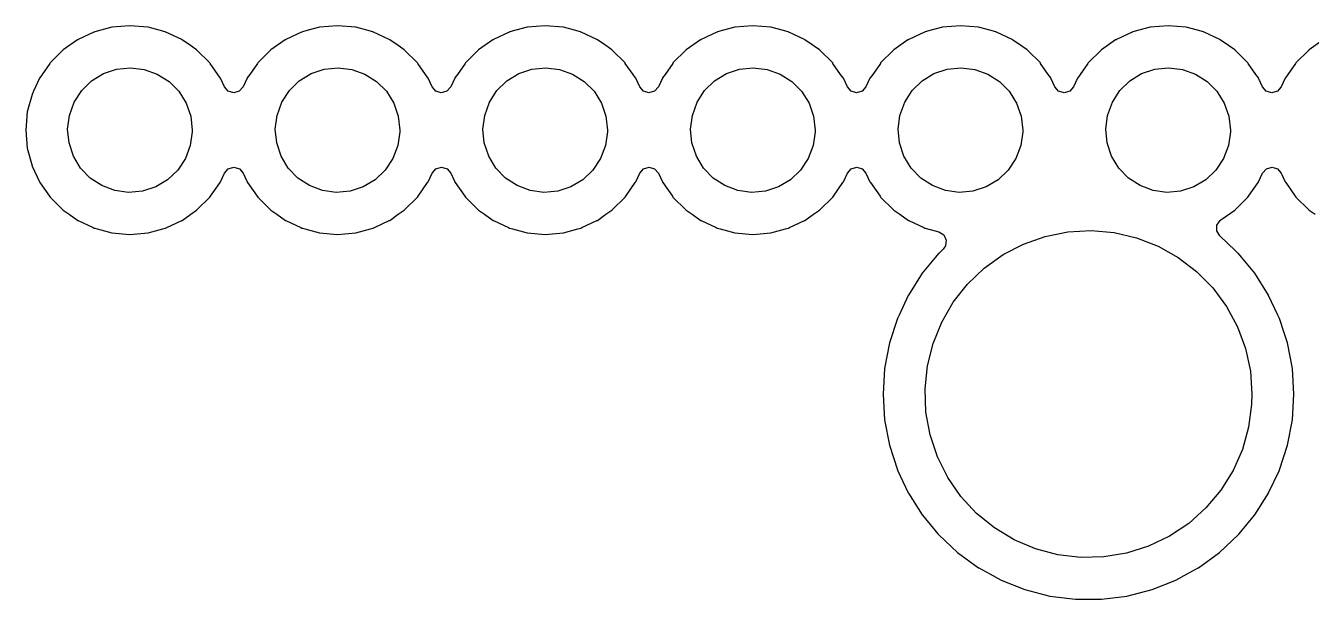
# Model space of a CAD drawing. Extents: x 84 to 209, y -139 to -58.
# Drawn here: x 167.25 to 182.98, y -89.51 to -82.5 of the extents above; entities that cross this region are included whole.
import ezdxf

# ---------------------------------------------------------------- set-up
doc = ezdxf.new("R2010")
doc.units = 0
doc.layers.add('BLACK', color=7, linetype='CONTINUOUS')

msp = doc.modelspace()

# ---------------------------------------------------------------- linework, layer by layer
at = {"layer": 'BLACK', "linetype": 'CONTINUOUS'}
for p, q in [((168.166, -82.5515), (168.093, -82.5711)), ((168.303, -82.515), (168.166, -82.5515)), ((168.524, -82.4956), (168.303, -82.515)), ((168.746, -82.515), (168.524, -82.4956)), ((168.882, -82.5515), (168.746, -82.515)), ((168.955, -82.5711), (168.882, -82.5515)), ((170.706, -82.5515), (170.633, -82.5711)), ((170.843, -82.515), (170.706, -82.5515)), ((171.064, -82.4956), (170.843, -82.515)), ((171.286, -82.515), (171.064, -82.4956)), ((171.422, -82.5515), (171.286, -82.515)), ((171.495, -82.5711), (171.422, -82.5515)), ((173.246, -82.5515), (173.173, -82.5711)), ((173.383, -82.515), (173.246, -82.5515)), ((173.604, -82.4956), (173.383, -82.515)), ((173.826, -82.515), (173.604, -82.4956)), ((173.962, -82.5515), (173.826, -82.515)), ((174.035, -82.5711), (173.962, -82.5515)), ((175.786, -82.5515), (175.713, -82.5711)), ((175.923, -82.515), (175.786, -82.5515)), ((176.144, -82.4956), (175.923, -82.515)), ((176.366, -82.515), (176.144, -82.4956)), ((176.502, -82.5515), (176.366, -82.515)), ((176.575, -82.5711), (176.502, -82.5515)), ((178.326, -82.5515), (178.253, -82.5711)), ((178.463, -82.515), (178.326, -82.5515)), ((178.684, -82.4956), (178.463, -82.515)), ((178.906, -82.515), (178.684, -82.4956)), ((179.042, -82.5515), (178.906, -82.515)), ((179.115, -82.5711), (179.042, -82.5515)), ((180.866, -82.5515), (180.793, -82.5711)), ((181.003, -82.515), (180.866, -82.5515)), ((181.224, -82.4956), (181.003, -82.515)), ((181.446, -82.515), (181.224, -82.4956)), ((181.582, -82.5515), (181.446, -82.515)), ((181.655, -82.5711), (181.582, -82.5515)), ((167.882, -82.6696), (167.709, -82.7908)), ((167.887, -82.6665), (167.882, -82.6696)), ((167.882, -82.6696), (167.882, -82.6696)), ((167.892, -82.6641), (167.887, -82.6665)), ((168.083, -82.5748), (167.892, -82.6641)), ((167.892, -82.6641), (167.892, -82.6641)), ((168.088, -82.5725), (168.083, -82.5748)), ((168.083, -82.5748), (168.083, -82.5748)), ((168.093, -82.5711), (168.088, -82.5725)), ((168.093, -82.5711), (168.093, -82.5711)), ((168.96, -82.5725), (168.955, -82.5711)), ((168.955, -82.5711), (168.955, -82.5711)), ((168.965, -82.5748), (168.96, -82.5725)), ((169.157, -82.6641), (168.965, -82.5748)), ((168.965, -82.5748), (168.965, -82.5748)), ((169.162, -82.6665), (169.157, -82.6641)), ((169.157, -82.6641), (169.157, -82.6641)), ((169.264, -82.7378), (169.162, -82.6665)), ((170.422, -82.6696), (170.249, -82.7908)), ((170.427, -82.6665), (170.422, -82.6696)), ((170.422, -82.6696), (170.422, -82.6696)), ((170.432, -82.6641), (170.427, -82.6665)), ((170.623, -82.5748), (170.432, -82.6641)), ((170.432, -82.6641), (170.432, -82.6641)), ((170.628, -82.5725), (170.623, -82.5748)), ((170.623, -82.5748), (170.623, -82.5748)), ((170.633, -82.5711), (170.628, -82.5725)), ((170.633, -82.5711), (170.633, -82.5711)), ((171.5, -82.5725), (171.495, -82.5711)), ((171.495, -82.5711), (171.495, -82.5711)), ((171.505, -82.5748), (171.5, -82.5725)), ((171.697, -82.6641), (171.505, -82.5748)), ((171.505, -82.5748), (171.505, -82.5748)), ((171.702, -82.6665), (171.697, -82.6641)), ((171.697, -82.6641), (171.697, -82.6641)), ((171.804, -82.7378), (171.702, -82.6665)), ((172.962, -82.6696), (172.789, -82.7908)), ((172.967, -82.6665), (172.962, -82.6696)), ((172.962, -82.6696), (172.962, -82.6696)), ((172.972, -82.6641), (172.967, -82.6665)), ((173.163, -82.5748), (172.972, -82.6641)), ((172.972, -82.6641), (172.972, -82.6641)), ((173.168, -82.5725), (173.163, -82.5748)), ((173.163, -82.5748), (173.163, -82.5748)), ((173.173, -82.5711), (173.168, -82.5725)), ((173.173, -82.5711), (173.173, -82.5711)), ((174.04, -82.5725), (174.035, -82.5711)), ((174.035, -82.5711), (174.035, -82.5711)), ((174.045, -82.5748), (174.04, -82.5725)), ((174.237, -82.6641), (174.045, -82.5748)), ((174.045, -82.5748), (174.045, -82.5748)), ((174.242, -82.6665), (174.237, -82.6641)), ((174.237, -82.6641), (174.237, -82.6641)), ((174.344, -82.7378), (174.242, -82.6665)), ((175.502, -82.6696), (175.329, -82.7908)), ((175.507, -82.6665), (175.502, -82.6696)), ((175.502, -82.6696), (175.502, -82.6696)), ((175.512, -82.6641), (175.507, -82.6665)), ((175.703, -82.5748), (175.512, -82.6641)), ((175.512, -82.6641), (175.512, -82.6641)), ((175.708, -82.5725), (175.703, -82.5748)), ((175.703, -82.5748), (175.703, -82.5748)), ((175.713, -82.5711), (175.708, -82.5725)), ((175.713, -82.5711), (175.713, -82.5711)), ((176.58, -82.5725), (176.575, -82.5711)), ((176.575, -82.5711), (176.575, -82.5711)), ((176.585, -82.5748), (176.58, -82.5725)), ((176.777, -82.6641), (176.585, -82.5748)), ((176.585, -82.5748), (176.585, -82.5748)), ((176.782, -82.6665), (176.777, -82.6641)), ((176.777, -82.6641), (176.777, -82.6641)), ((176.884, -82.7378), (176.782, -82.6665)), ((178.042, -82.6696), (177.869, -82.7908)), ((178.047, -82.6665), (178.042, -82.6696)), ((178.042, -82.6696), (178.042, -82.6696)), ((178.052, -82.6641), (178.047, -82.6665)), ((178.243, -82.5748), (178.052, -82.6641)), ((178.052, -82.6641), (178.052, -82.6641)), ((178.248, -82.5725), (178.243, -82.5748)), ((178.243, -82.5748), (178.243, -82.5748)), ((178.253, -82.5711), (178.248, -82.5725)), ((178.253, -82.5711), (178.253, -82.5711)), ((179.12, -82.5725), (179.115, -82.5711)), ((179.115, -82.5711), (179.115, -82.5711)), ((179.125, -82.5748), (179.12, -82.5725)), ((179.317, -82.6641), (179.125, -82.5748)), ((179.125, -82.5748), (179.125, -82.5748)), ((179.322, -82.6665), (179.317, -82.6641)), ((179.317, -82.6641), (179.317, -82.6641)), ((179.424, -82.7378), (179.322, -82.6665)), ((180.582, -82.6696), (180.409, -82.7908)), ((180.587, -82.6665), (180.582, -82.6696)), ((180.582, -82.6696), (180.582, -82.6696)), ((180.592, -82.6641), (180.587, -82.6665)), ((180.783, -82.5748), (180.592, -82.6641)), ((180.592, -82.6641), (180.592, -82.6641)), ((180.788, -82.5725), (180.783, -82.5748)), ((180.783, -82.5748), (180.783, -82.5748)), ((180.793, -82.5711), (180.788, -82.5725)), ((180.793, -82.5711), (180.793, -82.5711)), ((181.66, -82.5725), (181.655, -82.5711)), ((181.655, -82.5711), (181.655, -82.5711)), ((181.665, -82.5748), (181.66, -82.5725)), ((181.857, -82.6641), (181.665, -82.5748)), ((181.665, -82.5748), (181.665, -82.5748)), ((181.862, -82.6665), (181.857, -82.6641)), ((181.857, -82.6641), (181.857, -82.6641)), ((181.964, -82.7378), (181.862, -82.6665)), ((183.122, -82.6696), (182.949, -82.7908)), ((167.704, -82.794), (167.547, -82.9512)), ((167.709, -82.7908), (167.704, -82.794)), ((167.709, -82.7908), (167.709, -82.7908)), ((169.34, -82.7908), (169.264, -82.7378)), ((169.344, -82.794), (169.34, -82.7908)), ((169.34, -82.7908), (169.34, -82.7908)), ((169.501, -82.9512), (169.344, -82.794)), ((170.244, -82.794), (170.087, -82.9512)), ((170.249, -82.7908), (170.244, -82.794)), ((170.249, -82.7908), (170.249, -82.7908)), ((171.88, -82.7908), (171.804, -82.7378)), ((171.884, -82.794), (171.88, -82.7908)), ((171.88, -82.7908), (171.88, -82.7908)), ((172.041, -82.9512), (171.884, -82.794)), ((172.784, -82.794), (172.627, -82.9512)), ((172.789, -82.7908), (172.784, -82.794)), ((172.789, -82.7908), (172.789, -82.7908)), ((174.42, -82.7908), (174.344, -82.7378)), ((174.424, -82.794), (174.42, -82.7908)), ((174.42, -82.7908), (174.42, -82.7908)), ((174.581, -82.9512), (174.424, -82.794)), ((175.324, -82.794), (175.167, -82.9512)), ((175.329, -82.7908), (175.324, -82.794)), ((175.329, -82.7908), (175.329, -82.7908)), ((176.96, -82.7908), (176.884, -82.7378)), ((176.964, -82.794), (176.96, -82.7908)), ((176.96, -82.7908), (176.96, -82.7908)), ((177.121, -82.9512), (176.964, -82.794)), ((177.864, -82.794), (177.707, -82.9512)), ((177.869, -82.7908), (177.864, -82.794)), ((177.869, -82.7908), (177.869, -82.7908)), ((179.5, -82.7908), (179.424, -82.7378)), ((179.504, -82.794), (179.5, -82.7908)), ((179.5, -82.7908), (179.5, -82.7908)), ((179.661, -82.9512), (179.504, -82.794)), ((180.404, -82.794), (180.247, -82.9512)), ((180.409, -82.7908), (180.404, -82.794)), ((180.409, -82.7908), (180.409, -82.7908)), ((182.04, -82.7908), (181.964, -82.7378)), ((182.044, -82.794), (182.04, -82.7908)), ((182.04, -82.7908), (182.04, -82.7908)), ((182.201, -82.9512), (182.044, -82.794)), ((182.944, -82.794), (182.787, -82.9512)), ((182.949, -82.7908), (182.944, -82.794)), ((182.949, -82.7908), (182.949, -82.7908)), ((167.544, -82.9557), (167.45, -83.0901)), ((167.547, -82.9512), (167.544, -82.9557)), ((167.544, -82.9557), (167.544, -82.9557)), ((168.2, -83.0815), (168.361, -83.0267)), ((168.361, -83.0267), (168.53, -83.009)), ((168.53, -83.009), (168.698, -83.0291)), ((168.698, -83.0291), (168.858, -83.0861)), ((169.504, -82.9557), (169.501, -82.9512)), ((169.598, -83.0901), (169.504, -82.9557)), ((169.504, -82.9557), (169.504, -82.9557)), ((170.084, -82.9557), (169.99, -83.0901)), ((170.087, -82.9512), (170.084, -82.9557)), ((170.084, -82.9557), (170.084, -82.9557)), ((170.74, -83.0815), (170.901, -83.0267)), ((170.901, -83.0267), (171.07, -83.009)), ((171.07, -83.009), (171.238, -83.0291)), ((171.238, -83.0291), (171.398, -83.0861)), ((172.044, -82.9557), (172.041, -82.9512)), ((172.138, -83.0901), (172.044, -82.9557)), ((172.044, -82.9557), (172.044, -82.9557)), ((172.624, -82.9557), (172.53, -83.0901)), ((172.627, -82.9512), (172.624, -82.9557)), ((172.624, -82.9557), (172.624, -82.9557)), ((173.28, -83.0815), (173.441, -83.0267)), ((173.441, -83.0267), (173.61, -83.009)), ((173.61, -83.009), (173.778, -83.0291)), ((173.778, -83.0291), (173.938, -83.0861)), ((174.584, -82.9557), (174.581, -82.9512)), ((174.678, -83.0901), (174.584, -82.9557)), ((174.584, -82.9557), (174.584, -82.9557)), ((175.164, -82.9557), (175.07, -83.0901)), ((175.167, -82.9512), (175.164, -82.9557)), ((175.164, -82.9557), (175.164, -82.9557)), ((175.82, -83.0815), (175.981, -83.0267)), ((175.981, -83.0267), (176.15, -83.009)), ((176.15, -83.009), (176.318, -83.0291)), ((176.318, -83.0291), (176.478, -83.0861)), ((177.124, -82.9557), (177.121, -82.9512)), ((177.218, -83.0901), (177.124, -82.9557)), ((177.124, -82.9557), (177.124, -82.9557)), ((177.704, -82.9557), (177.61, -83.0901)), ((177.707, -82.9512), (177.704, -82.9557)), ((177.704, -82.9557), (177.704, -82.9557)), ((178.36, -83.0815), (178.521, -83.0267)), ((178.521, -83.0267), (178.69, -83.009)), ((178.69, -83.009), (178.858, -83.0291)), ((178.858, -83.0291), (179.018, -83.0861)), ((179.664, -82.9557), (179.661, -82.9512)), ((179.758, -83.0901), (179.664, -82.9557)), ((179.664, -82.9557), (179.664, -82.9557)), ((180.244, -82.9557), (180.15, -83.0901)), ((180.247, -82.9512), (180.244, -82.9557)), ((180.244, -82.9557), (180.244, -82.9557)), ((180.9, -83.0815), (181.061, -83.0267)), ((181.061, -83.0267), (181.23, -83.009)), ((181.23, -83.009), (181.398, -83.0291)), ((181.398, -83.0291), (181.558, -83.0861)), ((182.204, -82.9557), (182.201, -82.9512)), ((182.298, -83.0901), (182.204, -82.9557)), ((182.204, -82.9557), (182.204, -82.9557)), ((182.784, -82.9557), (182.69, -83.0901)), ((182.787, -82.9512), (182.784, -82.9557)), ((182.784, -82.9557), (182.784, -82.9557)), ((167.417, -83.1383), (167.344, -83.2955)), ((167.42, -83.1333), (167.417, -83.1383)), ((167.417, -83.1383), (167.417, -83.1383)), ((167.45, -83.0901), (167.42, -83.1333)), ((167.934, -83.2893), (168.055, -83.1705)), ((168.055, -83.1705), (168.2, -83.0815)), ((168.858, -83.0861), (169.002, -83.1771)), ((169.002, -83.1771), (169.121, -83.2976)), ((169.629, -83.1333), (169.598, -83.0901)), ((169.631, -83.1383), (169.629, -83.1333)), ((169.68, -83.2433), (169.631, -83.1383)), ((169.631, -83.1383), (169.631, -83.1383)), ((169.957, -83.1383), (169.908, -83.2433)), ((169.96, -83.1333), (169.957, -83.1383)), ((169.957, -83.1383), (169.957, -83.1383)), ((169.99, -83.0901), (169.96, -83.1333)), ((170.474, -83.2893), (170.595, -83.1705)), ((170.595, -83.1705), (170.74, -83.0815)), ((171.398, -83.0861), (171.542, -83.1771)), ((171.542, -83.1771), (171.661, -83.2976)), ((172.169, -83.1333), (172.138, -83.0901)), ((172.171, -83.1383), (172.169, -83.1333)), ((172.22, -83.2433), (172.171, -83.1383)), ((172.171, -83.1383), (172.171, -83.1383)), ((172.497, -83.1383), (172.448, -83.2433)), ((172.5, -83.1333), (172.497, -83.1383)), ((172.497, -83.1383), (172.497, -83.1383)), ((172.53, -83.0901), (172.5, -83.1333)), ((173.014, -83.2893), (173.135, -83.1705)), ((173.135, -83.1705), (173.28, -83.0815)), ((173.938, -83.0861), (174.082, -83.1771)), ((174.082, -83.1771), (174.201, -83.2976)), ((174.709, -83.1333), (174.678, -83.0901)), ((174.711, -83.1383), (174.709, -83.1333)), ((174.76, -83.2433), (174.711, -83.1383)), ((174.711, -83.1383), (174.711, -83.1383)), ((175.037, -83.1383), (174.988, -83.2433)), ((175.04, -83.1333), (175.037, -83.1383)), ((175.037, -83.1383), (175.037, -83.1383)), ((175.07, -83.0901), (175.04, -83.1333)), ((175.554, -83.2893), (175.675, -83.1705)), ((175.675, -83.1705), (175.82, -83.0815)), ((176.478, -83.0861), (176.622, -83.1771)), ((176.622, -83.1771), (176.741, -83.2976)), ((177.249, -83.1333), (177.218, -83.0901)), ((177.251, -83.1383), (177.249, -83.1333)), ((177.3, -83.2433), (177.251, -83.1383)), ((177.251, -83.1383), (177.251, -83.1383)), ((177.577, -83.1383), (177.528, -83.2433)), ((177.58, -83.1333), (177.577, -83.1383)), ((177.577, -83.1383), (177.577, -83.1383)), ((177.61, -83.0901), (177.58, -83.1333)), ((178.094, -83.2893), (178.215, -83.1705)), ((178.215, -83.1705), (178.36, -83.0815)), ((179.018, -83.0861), (179.162, -83.1771)), ((179.162, -83.1771), (179.281, -83.2976)), ((179.789, -83.1333), (179.758, -83.0901)), ((179.791, -83.1383), (179.789, -83.1333)), ((179.84, -83.2433), (179.791, -83.1383)), ((179.791, -83.1383), (179.791, -83.1383)), ((180.117, -83.1383), (180.068, -83.2433)), ((180.12, -83.1333), (180.117, -83.1383)), ((180.117, -83.1383), (180.117, -83.1383)), ((180.15, -83.0901), (180.12, -83.1333)), ((180.634, -83.2893), (180.755, -83.1705)), ((180.755, -83.1705), (180.9, -83.0815)), ((181.558, -83.0861), (181.702, -83.1771)), ((181.702, -83.1771), (181.821, -83.2976)), ((182.329, -83.1333), (182.298, -83.0901)), ((182.331, -83.1383), (182.329, -83.1333)), ((182.38, -83.2433), (182.331, -83.1383)), ((182.331, -83.1383), (182.331, -83.1383)), ((182.657, -83.1383), (182.608, -83.2433)), ((182.66, -83.1333), (182.657, -83.1383)), ((182.657, -83.1383), (182.657, -83.1383)), ((182.69, -83.0901), (182.66, -83.1333)), ((167.326, -83.3348), (167.268, -83.5495)), ((167.344, -83.2955), (167.326, -83.3348)), ((167.842, -83.4321), (167.934, -83.2893)), ((169.121, -83.2976), (169.211, -83.4417)), ((169.725, -83.2955), (169.68, -83.2433)), ((169.793, -83.3161), (169.725, -83.2955)), ((169.862, -83.2966), (169.793, -83.3161)), ((169.908, -83.2433), (169.862, -83.2966)), ((170.382, -83.4321), (170.474, -83.2893)), ((171.661, -83.2976), (171.751, -83.4417)), ((172.265, -83.2955), (172.22, -83.2433)), ((172.333, -83.3161), (172.265, -83.2955)), ((172.402, -83.2966), (172.333, -83.3161)), ((172.448, -83.2433), (172.402, -83.2966)), ((172.922, -83.4321), (173.014, -83.2893)), ((174.201, -83.2976), (174.291, -83.4417)), ((174.805, -83.2955), (174.76, -83.2433)), ((174.873, -83.3161), (174.805, -83.2955)), ((174.942, -83.2966), (174.873, -83.3161)), ((174.988, -83.2433), (174.942, -83.2966)), ((175.462, -83.4321), (175.554, -83.2893)), ((176.741, -83.2976), (176.831, -83.4417)), ((177.345, -83.2955), (177.3, -83.2433)), ((177.413, -83.3161), (177.345, -83.2955)), ((177.482, -83.2966), (177.413, -83.3161)), ((177.528, -83.2433), (177.482, -83.2966)), ((178.002, -83.4321), (178.094, -83.2893)), ((179.281, -83.2976), (179.371, -83.4417)), ((179.885, -83.2955), (179.84, -83.2433)), ((179.953, -83.3161), (179.885, -83.2955)), ((180.022, -83.2966), (179.953, -83.3161)), ((180.068, -83.2433), (180.022, -83.2966)), ((180.542, -83.4321), (180.634, -83.2893)), ((181.821, -83.2976), (181.911, -83.4417)), ((182.425, -83.2955), (182.38, -83.2433)), ((182.493, -83.3161), (182.425, -83.2955)), ((182.562, -83.2966), (182.493, -83.3161)), ((182.608, -83.2433), (182.562, -83.2966)), ((167.784, -83.5918), (167.842, -83.4321)), ((169.211, -83.4417), (169.267, -83.6021)), ((170.324, -83.5918), (170.382, -83.4321)), ((171.751, -83.4417), (171.807, -83.6021)), ((172.864, -83.5918), (172.922, -83.4321)), ((174.291, -83.4417), (174.347, -83.6021)), ((175.404, -83.5918), (175.462, -83.4321)), ((176.831, -83.4417), (176.887, -83.6021)), ((177.944, -83.5918), (178.002, -83.4321)), ((179.371, -83.4417), (179.427, -83.6021)), ((180.484, -83.5918), (180.542, -83.4321)), ((181.911, -83.4417), (181.967, -83.6021)), ((167.268, -83.5495), (167.249, -83.7709)), ((167.762, -83.7603), (167.784, -83.5918)), ((169.267, -83.6021), (169.286, -83.7709)), ((170.302, -83.7603), (170.324, -83.5918)), ((171.807, -83.6021), (171.826, -83.7709)), ((172.842, -83.7603), (172.864, -83.5918)), ((174.347, -83.6021), (174.366, -83.7709)), ((175.382, -83.7603), (175.404, -83.5918)), ((176.887, -83.6021), (176.906, -83.7709)), ((177.922, -83.7603), (177.944, -83.5918)), ((179.427, -83.6021), (179.446, -83.7709)), ((180.462, -83.7603), (180.484, -83.5918)), ((181.967, -83.6021), (181.986, -83.7709)), ((167.249, -83.7709), (167.268, -83.9924)), ((167.779, -83.9294), (167.762, -83.7603)), ((169.286, -83.7922), (169.262, -83.9604)), ((169.286, -83.7709), (169.286, -83.7922)), ((170.319, -83.9294), (170.302, -83.7603)), ((171.826, -83.7922), (171.802, -83.9604)), ((171.826, -83.7709), (171.826, -83.7922)), ((172.859, -83.9294), (172.842, -83.7603)), ((174.366, -83.7922), (174.342, -83.9604)), ((174.366, -83.7709), (174.366, -83.7922)), ((175.399, -83.9294), (175.382, -83.7603)), ((176.906, -83.7922), (176.882, -83.9604)), ((176.906, -83.7709), (176.906, -83.7922)), ((177.939, -83.9294), (177.922, -83.7603)), ((179.446, -83.7922), (179.422, -83.9604)), ((179.446, -83.7709), (179.446, -83.7922)), ((180.479, -83.9294), (180.462, -83.7603)), ((181.986, -83.7922), (181.962, -83.9604)), ((181.986, -83.7709), (181.986, -83.7922)), ((167.833, -84.0906), (167.779, -83.9294)), ((169.262, -83.9604), (169.202, -84.1193)), ((170.373, -84.0906), (170.319, -83.9294)), ((171.802, -83.9604), (171.742, -84.1193)), ((172.913, -84.0906), (172.859, -83.9294)), ((174.342, -83.9604), (174.282, -84.1193)), ((175.453, -84.0906), (175.399, -83.9294)), ((176.882, -83.9604), (176.822, -84.1193)), ((177.993, -84.0906), (177.939, -83.9294)), ((179.422, -83.9604), (179.362, -84.1193)), ((180.533, -84.0906), (180.479, -83.9294)), ((181.962, -83.9604), (181.902, -84.1193)), ((167.268, -83.9924), (167.326, -84.2071)), ((167.921, -84.2359), (167.833, -84.0906)), ((169.202, -84.1193), (169.108, -84.2608)), ((170.461, -84.2359), (170.373, -84.0906)), ((171.742, -84.1193), (171.648, -84.2608)), ((173.001, -84.2359), (172.913, -84.0906)), ((174.282, -84.1193), (174.188, -84.2608)), ((175.541, -84.2359), (175.453, -84.0906)), ((176.822, -84.1193), (176.728, -84.2608)), ((178.081, -84.2359), (177.993, -84.0906)), ((179.362, -84.1193), (179.268, -84.2608)), ((180.621, -84.2359), (180.533, -84.0906)), ((181.902, -84.1193), (181.808, -84.2608)), ((167.326, -84.2071), (167.328, -84.2121)), ((167.328, -84.2121), (167.328, -84.2121)), ((167.328, -84.2121), (167.417, -84.4036)), ((168.039, -84.3581), (167.921, -84.2359)), ((169.108, -84.2608), (168.985, -84.3779)), ((169.68, -84.2986), (169.727, -84.2453)), ((169.727, -84.2453), (169.795, -84.2258)), ((169.795, -84.2258), (169.863, -84.2464)), ((169.863, -84.2464), (169.908, -84.2986)), ((170.579, -84.3581), (170.461, -84.2359)), ((171.648, -84.2608), (171.525, -84.3779)), ((172.22, -84.2986), (172.267, -84.2453)), ((172.267, -84.2453), (172.335, -84.2258)), ((172.335, -84.2258), (172.403, -84.2464)), ((172.403, -84.2464), (172.448, -84.2986)), ((173.119, -84.3581), (173.001, -84.2359)), ((174.188, -84.2608), (174.065, -84.3779)), ((174.76, -84.2986), (174.807, -84.2453)), ((174.807, -84.2453), (174.875, -84.2258)), ((174.875, -84.2258), (174.943, -84.2464)), ((174.943, -84.2464), (174.988, -84.2986)), ((175.659, -84.3581), (175.541, -84.2359)), ((176.728, -84.2608), (176.605, -84.3779)), ((177.3, -84.2986), (177.347, -84.2453)), ((177.347, -84.2453), (177.415, -84.2258)), ((177.415, -84.2258), (177.483, -84.2464)), ((177.483, -84.2464), (177.528, -84.2986)), ((178.199, -84.3581), (178.081, -84.2359)), ((179.268, -84.2608), (179.145, -84.3779)), ((180.739, -84.3581), (180.621, -84.2359)), ((181.808, -84.2608), (181.685, -84.3779)), ((182.38, -84.2986), (182.427, -84.2453)), ((182.427, -84.2453), (182.495, -84.2258)), ((182.495, -84.2258), (182.563, -84.2464)), ((182.563, -84.2464), (182.608, -84.2986)), ((167.417, -84.4036), (167.417, -84.4036)), ((167.417, -84.4036), (167.42, -84.4086)), ((167.42, -84.4086), (167.423, -84.4131)), ((167.423, -84.4131), (167.423, -84.4131)), ((167.423, -84.4131), (167.54, -84.5801)), ((168.181, -84.4511), (168.039, -84.3581)), ((168.34, -84.5103), (168.181, -84.4511)), ((168.985, -84.3779), (168.839, -84.4649)), ((169.509, -84.5801), (169.626, -84.4131)), ((169.626, -84.4131), (169.629, -84.4086)), ((169.626, -84.4131), (169.626, -84.4131)), ((169.629, -84.4086), (169.631, -84.4036)), ((169.631, -84.4036), (169.68, -84.2986)), ((169.631, -84.4036), (169.631, -84.4036)), ((169.908, -84.2986), (169.957, -84.4036)), ((169.957, -84.4036), (169.957, -84.4036)), ((169.957, -84.4036), (169.96, -84.4086)), ((169.96, -84.4086), (169.963, -84.4131)), ((169.963, -84.4131), (169.963, -84.4131)), ((169.963, -84.4131), (170.08, -84.5801)), ((170.721, -84.4511), (170.579, -84.3581)), ((170.88, -84.5103), (170.721, -84.4511)), ((171.525, -84.3779), (171.379, -84.4649)), ((172.049, -84.5801), (172.166, -84.4131)), ((172.166, -84.4131), (172.169, -84.4086)), ((172.166, -84.4131), (172.166, -84.4131)), ((172.169, -84.4086), (172.171, -84.4036)), ((172.171, -84.4036), (172.22, -84.2986)), ((172.171, -84.4036), (172.171, -84.4036)), ((172.448, -84.2986), (172.497, -84.4036)), ((172.497, -84.4036), (172.497, -84.4036)), ((172.497, -84.4036), (172.5, -84.4086)), ((172.5, -84.4086), (172.503, -84.4131)), ((172.503, -84.4131), (172.503, -84.4131)), ((172.503, -84.4131), (172.62, -84.5801)), ((173.261, -84.4511), (173.119, -84.3581)), ((173.42, -84.5103), (173.261, -84.4511)), ((174.065, -84.3779), (173.919, -84.4649)), ((174.589, -84.5801), (174.706, -84.4131)), ((174.706, -84.4131), (174.709, -84.4086)), ((174.706, -84.4131), (174.706, -84.4131)), ((174.709, -84.4086), (174.711, -84.4036)), ((174.711, -84.4036), (174.76, -84.2986)), ((174.711, -84.4036), (174.711, -84.4036)), ((174.988, -84.2986), (175.037, -84.4036)), ((175.037, -84.4036), (175.037, -84.4036)), ((175.037, -84.4036), (175.04, -84.4086)), ((175.04, -84.4086), (175.043, -84.4131)), ((175.043, -84.4131), (175.043, -84.4131)), ((175.043, -84.4131), (175.16, -84.5801)), ((175.801, -84.4511), (175.659, -84.3581)), ((175.96, -84.5103), (175.801, -84.4511)), ((176.605, -84.3779), (176.459, -84.4649)), ((177.129, -84.5801), (177.246, -84.4131)), ((177.246, -84.4131), (177.249, -84.4086)), ((177.246, -84.4131), (177.246, -84.4131)), ((177.249, -84.4086), (177.251, -84.4036)), ((177.251, -84.4036), (177.3, -84.2986)), ((177.251, -84.4036), (177.251, -84.4036)), ((177.528, -84.2986), (177.577, -84.4036)), ((177.577, -84.4036), (177.577, -84.4036)), ((177.577, -84.4036), (177.58, -84.4086)), ((177.58, -84.4086), (177.583, -84.4131)), ((177.583, -84.4131), (177.583, -84.4131)), ((177.583, -84.4131), (177.7, -84.5801)), ((178.341, -84.4511), (178.199, -84.3581)), ((178.5, -84.5103), (178.341, -84.4511)), ((179.145, -84.3779), (178.999, -84.4649)), ((180.881, -84.4511), (180.739, -84.3581)), ((181.04, -84.5103), (180.881, -84.4511)), ((181.685, -84.3779), (181.539, -84.4649)), ((182.209, -84.5801), (182.326, -84.4131)), ((182.326, -84.4131), (182.329, -84.4086)), ((182.326, -84.4131), (182.326, -84.4131)), ((182.329, -84.4086), (182.331, -84.4036)), ((182.331, -84.4036), (182.38, -84.2986)), ((182.331, -84.4036), (182.331, -84.4036)), ((182.608, -84.2986), (182.657, -84.4036)), ((182.657, -84.4036), (182.657, -84.4036)), ((182.657, -84.4036), (182.66, -84.4086)), ((182.66, -84.4086), (182.663, -84.4131)), ((182.663, -84.4131), (182.663, -84.4131)), ((182.663, -84.4131), (182.78, -84.5801)), ((167.54, -84.5801), (167.547, -84.5907)), ((167.547, -84.5907), (167.704, -84.7479)), ((168.508, -84.5328), (168.34, -84.5103)), ((168.677, -84.5174), (168.508, -84.5328)), ((168.839, -84.4649), (168.677, -84.5174)), ((169.344, -84.7479), (169.501, -84.5907)), ((169.501, -84.5907), (169.509, -84.5801)), ((170.08, -84.5801), (170.087, -84.5907)), ((170.087, -84.5907), (170.244, -84.7479)), ((171.048, -84.5328), (170.88, -84.5103)), ((171.217, -84.5174), (171.048, -84.5328)), ((171.379, -84.4649), (171.217, -84.5174)), ((171.884, -84.7479), (172.041, -84.5907)), ((172.041, -84.5907), (172.049, -84.5801)), ((172.62, -84.5801), (172.627, -84.5907)), ((172.627, -84.5907), (172.784, -84.7479)), ((173.588, -84.5328), (173.42, -84.5103)), ((173.757, -84.5174), (173.588, -84.5328)), ((173.919, -84.4649), (173.757, -84.5174)), ((174.424, -84.7479), (174.581, -84.5907)), ((174.581, -84.5907), (174.589, -84.5801)), ((175.16, -84.5801), (175.167, -84.5907)), ((175.167, -84.5907), (175.324, -84.7479)), ((176.128, -84.5328), (175.96, -84.5103)), ((176.297, -84.5174), (176.128, -84.5328)), ((176.459, -84.4649), (176.297, -84.5174)), ((176.964, -84.7479), (177.121, -84.5907)), ((177.121, -84.5907), (177.129, -84.5801)), ((177.7, -84.5801), (177.707, -84.5907)), ((177.707, -84.5907), (177.864, -84.7479)), ((178.668, -84.5328), (178.5, -84.5103)), ((178.837, -84.5174), (178.668, -84.5328)), ((178.999, -84.4649), (178.837, -84.5174)), ((181.208, -84.5328), (181.04, -84.5103)), ((181.377, -84.5174), (181.208, -84.5328)), ((181.539, -84.4649), (181.377, -84.5174)), ((182.044, -84.7479), (182.201, -84.5907)), ((182.201, -84.5907), (182.209, -84.5801)), ((182.78, -84.5801), (182.787, -84.5907)), ((182.787, -84.5907), (182.944, -84.7479)), ((167.704, -84.7479), (167.709, -84.7511)), ((167.709, -84.7511), (167.709, -84.7511)), ((167.709, -84.7511), (167.781, -84.8015)), ((169.267, -84.8015), (169.34, -84.7511)), ((169.34, -84.7511), (169.344, -84.7479)), ((169.34, -84.7511), (169.34, -84.7511)), ((170.244, -84.7479), (170.249, -84.7511)), ((170.249, -84.7511), (170.249, -84.7511)), ((170.249, -84.7511), (170.321, -84.8015)), ((171.807, -84.8015), (171.88, -84.7511)), ((171.88, -84.7511), (171.884, -84.7479)), ((171.88, -84.7511), (171.88, -84.7511)), ((172.784, -84.7479), (172.789, -84.7511)), ((172.789, -84.7511), (172.789, -84.7511)), ((172.789, -84.7511), (172.861, -84.8015)), ((174.347, -84.8015), (174.42, -84.7511)), ((174.42, -84.7511), (174.424, -84.7479)), ((174.42, -84.7511), (174.42, -84.7511)), ((175.324, -84.7479), (175.329, -84.7511)), ((175.329, -84.7511), (175.329, -84.7511)), ((175.329, -84.7511), (175.401, -84.8015)), ((176.887, -84.8015), (176.96, -84.7511)), ((176.96, -84.7511), (176.964, -84.7479)), ((176.96, -84.7511), (176.96, -84.7511)), ((177.864, -84.7479), (177.869, -84.7511)), ((177.869, -84.7511), (177.869, -84.7511)), ((177.869, -84.7511), (177.941, -84.8015)), ((181.869, -84.8707), (182.04, -84.7511)), ((182.04, -84.7511), (182.044, -84.7479)), ((182.04, -84.7511), (182.04, -84.7511)), ((182.944, -84.7479), (182.949, -84.7511)), ((182.949, -84.7511), (182.949, -84.7511)), ((182.949, -84.7511), (183.021, -84.8015)), ((167.781, -84.8015), (167.887, -84.8754)), ((167.887, -84.8754), (167.892, -84.8778)), ((167.892, -84.8778), (167.892, -84.8778)), ((167.892, -84.8778), (168.075, -84.9631)), ((168.974, -84.9631), (169.157, -84.8778)), ((169.157, -84.8778), (169.162, -84.8754)), ((169.157, -84.8778), (169.157, -84.8778)), ((169.162, -84.8754), (169.267, -84.8015)), ((170.321, -84.8015), (170.427, -84.8754)), ((170.427, -84.8754), (170.432, -84.8778)), ((170.432, -84.8778), (170.432, -84.8778)), ((170.432, -84.8778), (170.615, -84.9631)), ((171.514, -84.9631), (171.697, -84.8778)), ((171.697, -84.8778), (171.702, -84.8754)), ((171.697, -84.8778), (171.697, -84.8778)), ((171.702, -84.8754), (171.807, -84.8015)), ((172.861, -84.8015), (172.967, -84.8754)), ((172.967, -84.8754), (172.972, -84.8778)), ((172.972, -84.8778), (172.972, -84.8778)), ((172.972, -84.8778), (173.155, -84.9631)), ((174.054, -84.9631), (174.237, -84.8778)), ((174.237, -84.8778), (174.242, -84.8754)), ((174.237, -84.8778), (174.237, -84.8778)), ((174.242, -84.8754), (174.347, -84.8015)), ((175.401, -84.8015), (175.507, -84.8754)), ((175.507, -84.8754), (175.512, -84.8778)), ((175.512, -84.8778), (175.512, -84.8778)), ((175.512, -84.8778), (175.695, -84.9631)), ((176.594, -84.9631), (176.777, -84.8778)), ((176.777, -84.8778), (176.782, -84.8754)), ((176.777, -84.8778), (176.777, -84.8778)), ((176.782, -84.8754), (176.887, -84.8015)), ((177.941, -84.8015), (178.047, -84.8754)), ((178.047, -84.8754), (178.052, -84.8778)), ((178.052, -84.8778), (178.052, -84.8778)), ((178.052, -84.8778), (178.235, -84.9631)), ((181.822, -84.9336), (181.862, -84.8755)), ((181.862, -84.8755), (181.869, -84.8707)), ((168.075, -84.9631), (168.088, -84.9694)), ((168.088, -84.9694), (168.093, -84.9708)), ((168.093, -84.9708), (168.093, -84.9708)), ((168.093, -84.9708), (168.124, -84.979)), ((168.124, -84.979), (168.303, -85.0269)), ((168.303, -85.0269), (168.524, -85.0463)), ((168.524, -85.0463), (168.746, -85.0269)), ((168.746, -85.0269), (168.925, -84.979)), ((168.925, -84.979), (168.955, -84.9708)), ((168.955, -84.9708), (168.96, -84.9694)), ((168.955, -84.9708), (168.955, -84.9708)), ((168.96, -84.9694), (168.974, -84.9631)), ((170.615, -84.9631), (170.628, -84.9694)), ((170.628, -84.9694), (170.633, -84.9708)), ((170.633, -84.9708), (170.633, -84.9708)), ((170.633, -84.9708), (170.664, -84.979)), ((170.664, -84.979), (170.843, -85.0269)), ((170.843, -85.0269), (171.064, -85.0463)), ((171.064, -85.0463), (171.286, -85.0269)), ((171.286, -85.0269), (171.465, -84.979)), ((171.465, -84.979), (171.495, -84.9708)), ((171.495, -84.9708), (171.5, -84.9694)), ((171.495, -84.9708), (171.495, -84.9708)), ((171.5, -84.9694), (171.514, -84.9631)), ((173.155, -84.9631), (173.168, -84.9694)), ((173.168, -84.9694), (173.173, -84.9708)), ((173.173, -84.9708), (173.173, -84.9708)), ((173.173, -84.9708), (173.204, -84.979)), ((173.204, -84.979), (173.383, -85.0269)), ((173.383, -85.0269), (173.604, -85.0463)), ((173.604, -85.0463), (173.826, -85.0269)), ((173.826, -85.0269), (174.005, -84.979)), ((174.005, -84.979), (174.035, -84.9708)), ((174.035, -84.9708), (174.04, -84.9694)), ((174.035, -84.9708), (174.035, -84.9708)), ((174.04, -84.9694), (174.054, -84.9631)), ((175.695, -84.9631), (175.708, -84.9694)), ((175.708, -84.9694), (175.713, -84.9708)), ((175.713, -84.9708), (175.713, -84.9708)), ((175.713, -84.9708), (175.744, -84.979)), ((175.744, -84.979), (175.923, -85.0269)), ((175.923, -85.0269), (176.144, -85.0463)), ((176.144, -85.0463), (176.366, -85.0269)), ((176.366, -85.0269), (176.545, -84.979)), ((176.545, -84.979), (176.575, -84.9708)), ((176.575, -84.9708), (176.58, -84.9694)), ((176.575, -84.9708), (176.575, -84.9708)), ((176.58, -84.9694), (176.594, -84.9631)), ((178.235, -84.9631), (178.248, -84.9694)), ((178.248, -84.9694), (178.253, -84.9708)), ((178.253, -84.9708), (178.418, -85.015)), ((178.418, -85.015), (178.479, -85.052)), ((178.479, -85.052), (178.51, -85.1158)), ((179.456, -85.1645), (179.722, -85.0709)), ((179.722, -85.0709), (179.999, -85.0158)), ((179.999, -85.0158), (180.281, -85.0002)), ((180.281, -85.0002), (180.563, -85.0246)), ((180.563, -85.0246), (180.838, -85.0884)), ((181.819, -85.0045), (181.822, -84.9336)), ((181.855, -85.0658), (181.819, -85.0045)), ((182.05, -85.2491), (181.855, -85.0658)), ((178.472, -85.2286), (178.418, -85.2794)), ((178.501, -85.1863), (178.472, -85.2286)), ((178.51, -85.1158), (178.501, -85.1863)), ((179.205, -85.2947), (179.456, -85.1645)), ((180.838, -85.0884), (181.102, -85.1903)), ((181.102, -85.1903), (181.348, -85.3284)), ((178.379, -85.3258), (178.217, -85.5226)), ((178.415, -85.2825), (178.379, -85.3258)), ((178.418, -85.2794), (178.415, -85.2825)), ((178.415, -85.2825), (178.415, -85.2825)), ((178.975, -85.459), (179.205, -85.2947)), ((181.348, -85.3284), (181.573, -85.4998)), ((182.082, -85.2794), (182.05, -85.2491)), ((182.085, -85.2825), (182.082, -85.2794)), ((182.121, -85.3258), (182.085, -85.2825)), ((182.085, -85.2825), (182.085, -85.2825)), ((182.283, -85.5226), (182.121, -85.3258)), ((178.217, -85.5226), (178.047, -85.7891)), ((178.771, -85.654), (178.975, -85.459)), ((181.573, -85.4998), (181.771, -85.7011)), ((182.453, -85.7891), (182.283, -85.5226)), ((178.596, -85.8758), (178.771, -85.654)), ((181.771, -85.7011), (181.939, -85.9283)), ((178.046, -85.7927), (177.932, -86.0343)), ((178.047, -85.7891), (178.046, -85.7927)), ((178.046, -85.7927), (178.046, -85.7927)), ((182.454, -85.7927), (182.453, -85.7891)), ((182.568, -86.0343), (182.454, -85.7927)), ((182.454, -85.7927), (182.454, -85.7927)), ((178.454, -86.1201), (178.596, -85.8758)), ((181.939, -85.9283), (182.073, -86.177)), ((177.913, -86.0747), (177.816, -86.3749)), ((177.932, -86.0343), (177.913, -86.0747)), ((178.348, -86.382), (178.454, -86.1201)), ((182.073, -86.177), (182.171, -86.442)), ((182.587, -86.0747), (182.568, -86.0343)), ((182.644, -86.25), (182.587, -86.0747)), ((182.684, -86.3749), (182.644, -86.25)), ((177.816, -86.3749), (177.756, -86.685)), ((178.28, -86.6561), (178.348, -86.382)), ((182.171, -86.442), (182.23, -86.7182)), ((182.744, -86.685), (182.684, -86.3749)), ((177.756, -86.685), (177.737, -87)), ((178.251, -86.9372), (178.28, -86.6561)), ((182.23, -86.7182), (182.25, -87)), ((182.763, -87), (182.744, -86.685)), ((178.262, -87.2195), (178.251, -86.9372)), ((177.737, -87), (177.756, -87.315)), ((182.25, -87), (182.246, -87.1256)), ((182.744, -87.315), (182.763, -87)), ((178.313, -87.4974), (178.262, -87.2195)), ((182.246, -87.1256), (182.208, -87.4056)), ((177.756, -87.315), (177.816, -87.6251)), ((182.208, -87.4056), (182.132, -87.6775)), ((182.684, -87.6251), (182.744, -87.315)), ((178.402, -87.7654), (178.313, -87.4974)), ((177.816, -87.6251), (177.913, -87.9253)), ((182.132, -87.6775), (182.018, -87.9359)), ((182.587, -87.9253), (182.684, -87.6251)), ((178.529, -88.0181), (178.402, -87.7654)), ((177.913, -87.9253), (177.915, -87.9289)), ((177.915, -87.9289), (177.915, -87.9289)), ((177.915, -87.9289), (178.046, -88.2073)), ((178.689, -88.2505), (178.529, -88.0181)), ((182.018, -87.9359), (181.868, -88.1756)), ((182.454, -88.2073), (182.585, -87.9289)), ((182.585, -87.9289), (182.587, -87.9253)), ((182.585, -87.9289), (182.585, -87.9289)), ((178.046, -88.2073), (178.046, -88.2073)), ((178.046, -88.2073), (178.047, -88.2109)), ((178.047, -88.2109), (178.217, -88.4774)), ((181.868, -88.1756), (181.686, -88.3918)), ((182.283, -88.4774), (182.453, -88.2109)), ((182.453, -88.2109), (182.454, -88.2073)), ((182.454, -88.2073), (182.454, -88.2073)), ((178.881, -88.4579), (178.689, -88.2505)), ((178.217, -88.4774), (178.219, -88.4804)), ((178.219, -88.4804), (178.408, -88.7085)), ((179.1, -88.6363), (178.881, -88.4579)), ((181.686, -88.3918), (181.476, -88.5803)), ((182.092, -88.7085), (182.281, -88.4804)), ((182.281, -88.4804), (182.283, -88.4774)), ((179.342, -88.782), (179.1, -88.6363)), ((181.476, -88.5803), (181.241, -88.7373)), ((178.408, -88.7085), (178.418, -88.7206)), ((178.418, -88.7206), (178.648, -88.9367)), ((179.602, -88.8922), (179.342, -88.782)), ((181.241, -88.7373), (180.986, -88.8596)), ((181.852, -88.9367), (182.082, -88.7206)), ((182.082, -88.7206), (182.092, -88.7085)), ((178.648, -88.9367), (178.903, -89.1222)), ((179.875, -88.9646), (179.602, -88.8922)), ((180.156, -88.9978), (179.875, -88.9646)), ((180.438, -88.9911), (180.156, -88.9978)), ((180.717, -88.9447), (180.438, -88.9911)), ((180.986, -88.8596), (180.717, -88.9447)), ((181.597, -89.1222), (181.852, -88.9367)), ((178.903, -89.1222), (178.907, -89.1241)), ((178.907, -89.1241), (178.907, -89.1241)), ((178.907, -89.1241), (179.044, -89.1994)), ((181.456, -89.1994), (181.593, -89.1241)), ((181.593, -89.1241), (181.597, -89.1222)), ((181.593, -89.1241), (181.593, -89.1241)), ((179.044, -89.1994), (179.18, -89.2742)), ((179.18, -89.2742), (179.183, -89.2757)), ((179.183, -89.2757), (179.183, -89.2757)), ((179.183, -89.2757), (179.47, -89.389)), ((181.03, -89.389), (181.317, -89.2757)), ((181.317, -89.2757), (181.32, -89.2742)), ((181.317, -89.2757), (181.317, -89.2757)), ((181.32, -89.2742), (181.456, -89.1994)), ((179.47, -89.389), (179.473, -89.3904)), ((179.473, -89.3904), (179.779, -89.4689)), ((179.779, -89.4689), (180.092, -89.5085)), ((180.408, -89.5085), (180.721, -89.4689)), ((180.721, -89.4689), (181.027, -89.3904)), ((181.027, -89.3904), (181.03, -89.389)), ((180.092, -89.5085), (180.408, -89.5085))]:
    msp.add_line(p, q, dxfattribs=at)

doc.saveas('drawing.dxf')
